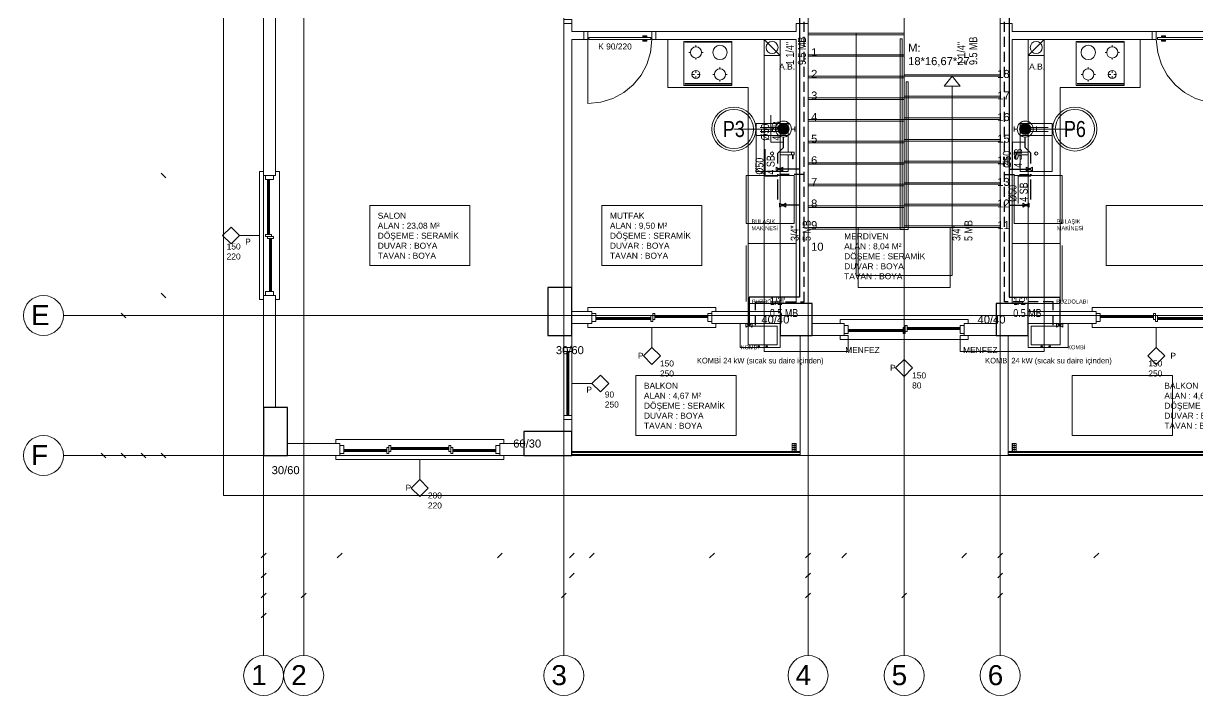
# Model space of a CAD drawing. Header units: centimetres. Extents: x -1224 to 6601, y -5301 to -1283.
# Drawn here: x 3476 to 4942, y -3348 to -2508 of the extents above; entities that cross this region are included whole.
import ezdxf
from ezdxf.enums import TextEntityAlignment as Align

# ---------------------------------------------------------------- set-up
doc = ezdxf.new("R2010")
doc.units = ezdxf.units.CM
doc.linetypes.add('ROTAS_BASMA', pattern=[18.75, 12.5, -6.25])
doc.linetypes.add('ROTAS_PISSU', pattern=[45, 25, -6, 0, -6, 2, -6])
for name, color, linetype, lineweight in [('ROTAS-MIMARI', 8, 'Continuous', 13), ('ROTAS-MIMARI-YAZI', 8, 'Continuous', 13), ('ROTAS-SEMBOL-KILAVUZ', 9, 'Continuous', 9), ('ROTAS-SIHHI-CIHAZ-YAZI', 1, 'Continuous', 13), ('ROTAS-SIHHI-KOLON-NO', 1, 'Continuous', 18), ('ROTAS-SIHHI-PIS-SU', 6, 'ROTAS_PISSU', 30), ('ROTAS-SIHHI-PIS-SU-CAP', 211, 'Continuous', 18), ('ROTAS-SIHHI-SEMBOL', 1, 'Continuous', 18), ('ROTAS-SIHHI-SICAK-SU', 1, 'ROTAS_BASMA', 30), ('ROTAS-SIHHI-SOGUK-SU', 5, 'Continuous', 30), ('ROTAS-SIHHI-TEMIZ-SU-CAP', 101, 'Continuous', 18)]:
    doc.layers.add(name, color=color, linetype=linetype, lineweight=lineweight)
doc.layers.add('ROTAS-MIMARI-KOLON', color=8, linetype='Continuous')
doc.styles.add('ROTAS-YAZI', font='arial.ttf')

# ---------------------------------------------------------------- blocks, each defined once
blk = doc.blocks.new('ROTAS-S2-PS-CAP-U')
for p, q in [((0, 0), (0, 16)), ((0, 16), (34, 16))]:
    blk.add_line(p, q)
at = {"style": 'ROTAS-YAZI', "width": 0.8}
for tag, p in [('CAP', (2, 18)), ('SB', (2, 4))]:
    blk.add_attdef(tag, p, '', height=10, dxfattribs=at)
blk = doc.blocks.new('ROTAS-S2-PIS-KOLON')
h = blk.add_hatch(color=6)
edge = h.paths.add_edge_path()
edge.add_arc((0, 0), 7, 0, 360)
at = {"color": 30}
for p, q in [((-10, 0), (-14, 0)), ((10, 0), (14, 0))]:
    blk.add_line(p, q, dxfattribs=at)
at = {"color": 1}
for points in [[(-14, -3), (-14, 3)], [(14, -3), (14, 3)]]:
    blk.add_lwpolyline(points, dxfattribs=at)
at = {"color": 30}
blk.add_circle((0, 0), 10, dxfattribs=at)
at = {"color": 6}
blk.add_circle((0, 0), 7, dxfattribs=at)
at = {"style": 'ROTAS-YAZI', "flags": 1}
blk.add_attdef('NO', (0, 0), '', height=5, dxfattribs=at)
blk = doc.blocks.new('ROTAS-S2-KOLON-NO')
at = {"color": 1}
for radius in [27.5, 24.5]:
    blk.add_circle((0, 0), radius, dxfattribs=at)
at = {"color": 6, "style": 'ROTAS-YAZI', "width": 0.8}
blk.add_attdef('NO', text='', height=20, dxfattribs=at).set_placement((0, 0), align=Align.MIDDLE_CENTER)
blk = doc.blocks.new('ROTAS-S2-KURESEL-VANA')
blk.add_lwpolyline([(-4, -2.5), (4, 2.5), (4, -2.5), (-4, 2.5)], close=True)
blk.add_circle((0, 0), 1.2)
blk = doc.blocks.new('ROTAS-S2-TS-CAP2')
at = {"style": 'ROTAS-YAZI', "width": 0.8}
for tag, p in [('C1', (0, 15)), ('M1', (0, 0))]:
    blk.add_attdef(tag, p, '', height=10, dxfattribs=at)
blk = doc.blocks.new('ROTAS-S2-PS-CAP-UL')
for p, q in [((0, 16), (-34, 16)), ((0, 0), (0, 16))]:
    blk.add_line(p, q)
at = {"style": 'ROTAS-YAZI', "width": 0.8}
for tag, p in [('CAP', (-32, 18)), ('SB', (-32, 4))]:
    blk.add_attdef(tag, p, '', height=10, dxfattribs=at)

msp = doc.modelspace()

# ---------------------------------------------------------------- linework, layer by layer
at = {"layer": 'ROTAS-MIMARI'}
for points in [[(3775.7, -1333.1), (3775.7, -3298.1)], [(3825.7, -1333.1), (3825.7, -3298.1)], [(4150.7, -1333.1), (4150.7, -3298.1)], [(4455.7, -1333.1), (4455.7, -3298.1)], [(4575.7, -1333.1), (4575.7, -3298.1)], [(4695.7, -1333.1), (4695.7, -3298.1)], [(3775.7, -2698.1), (3775.7, -2403.1)], [(3790.7, -2698.1), (3790.7, -2403.1)], [(4150.7, -2838.1), (4150.7, -2508.1)], [(4160.7, -2508.1), (4150.7, -2508.1)], [(4160.7, -2518.1), (4160.7, -2508.1)], [(4175.7, -2518.1), (4160.7, -2518.1)], [(4175.7, -2528.1), (4175.7, -2518.1)], [(4180.7, -2518.1), (4260.7, -2518.1)], [(4440.7, -2518.1), (4265.7, -2518.1)], [(4265.7, -2528.1), (4265.7, -2518.1)], [(4440.7, -2508.1), (4440.7, -2518.1)], [(4440.7, -2508.1), (4455.7, -2508.1)], [(4455.7, -2508.1), (4455.7, -2858.1)], [(4455.7, -2520.1), (4575.7, -2520.1)], [(4455.7, -2522.1), (4575.7, -2522.1)], [(4515.7, -2520.1), (4515.7, -2823.1), (4635.7, -2823.1), (4635.7, -2586.6)], [(4575.7, -2520.1), (4575.7, -2763.1)], [(4695.7, -2508.1), (4695.7, -2858.1)], [(4695.7, -2508.1), (4710.7, -2508.1)], [(4710.7, -2508.1), (4710.7, -2518.1)], [(4710.7, -2518.1), (4885.7, -2518.1)], [(4885.7, -2528.1), (4885.7, -2518.1)], [(4970.7, -2518.1), (4890.7, -2518.1)], [(4160.7, -2838.1), (4160.7, -2528.1)], [(4175.7, -2528.1), (4160.7, -2528.1)], [(4180.7, -2528.1), (4180.7, -2608.1)], [(4180.7, -2608.1), (4196.9, -2606.5), (4211.9, -2601.8), (4225.5, -2594.4), (4237.3, -2584.7), (4247.1, -2572.8), (4254.4, -2559.2), (4259.1, -2544.2), (4260.7, -2528.1)], [(4440.7, -2528.1), (4265.7, -2528.1)], [(4280.7, -2528.1), (4280.7, -2588.1), (4380.7, -2588.1), (4380.7, -2883.1)], [(4359.7, -2531.6), (4301.7, -2531.6)], [(4315.7, -2537.3), (4315.7, -2535.3)], [(4400.7, -2528.1), (4420.7, -2548.1)], [(4440.7, -2528.1), (4440.7, -2858.1)], [(4710.7, -2528.1), (4710.7, -2858.1)], [(4710.7, -2528.1), (4885.7, -2528.1)], [(4750.7, -2528.1), (4730.7, -2548.1)], [(4870.7, -2528.1), (4870.7, -2588.1), (4770.7, -2588.1), (4770.7, -2883.1)], [(4791.7, -2531.6), (4849.7, -2531.6)], [(4835.7, -2537.3), (4835.7, -2535.3)], [(4970.7, -2608.1), (4954.6, -2606.5), (4939.6, -2601.8), (4926, -2594.4), (4914.2, -2584.7), (4904.4, -2572.8), (4897, -2559.2), (4892.4, -2544.2), (4890.7, -2528.1)], [(4308.7, -2544.3), (4306.7, -2544.3)], [(4315.7, -2551.3), (4315.7, -2553.3)], [(4322.7, -2544.3), (4324.7, -2544.3)], [(4455.7, -2547.1), (4575.7, -2547.1)], [(4455.7, -2549.1), (4575.7, -2549.1)], [(4828.7, -2544.3), (4826.7, -2544.3)], [(4835.7, -2551.3), (4835.7, -2553.3)], [(4842.7, -2544.3), (4844.7, -2544.3)], [(4345.7, -2564.8), (4345.7, -2562.8)], [(4805.7, -2564.8), (4805.7, -2562.8)], [(4310.7, -2571.8), (4313.7, -2571.8)], [(4315.7, -2569.8), (4315.7, -2566.8)], [(4315.7, -2576.8), (4315.7, -2573.8)], [(4317.7, -2571.8), (4320.7, -2571.8)], [(4338.7, -2571.8), (4336.7, -2571.8)], [(4345.7, -2578.8), (4345.7, -2580.8)], [(4352.7, -2571.8), (4354.7, -2571.8)], [(4455.7, -2574.1), (4575.7, -2574.1)], [(4455.7, -2576.1), (4575.7, -2576.1)], [(4575.7, -2572.1), (4695.7, -2572.1)], [(4575.7, -2574.1), (4695.7, -2574.1)], [(4625.7, -2586.6), (4635.7, -2574.1), (4645.7, -2586.6), (4625.7, -2586.6)], [(4798.7, -2571.8), (4796.7, -2571.8)], [(4805.7, -2578.8), (4805.7, -2580.8)], [(4812.7, -2571.8), (4814.7, -2571.8)], [(4833.7, -2571.8), (4830.7, -2571.8)], [(4835.7, -2569.8), (4835.7, -2566.8)], [(4835.7, -2576.8), (4835.7, -2573.8)], [(4840.7, -2571.8), (4837.7, -2571.8)], [(4301.7, -2583.1), (4359.7, -2583.1)], [(4301.7, -2584.6), (4359.7, -2584.6)], [(4849.7, -2583.1), (4791.7, -2583.1)], [(4849.7, -2584.6), (4791.7, -2584.6)], [(4455.7, -2601.1), (4575.7, -2601.1)], [(4455.7, -2603.1), (4575.7, -2603.1)], [(4575.7, -2599.1), (4695.7, -2599.1)], [(4575.7, -2601.1), (4695.7, -2601.1)], [(4390.7, -2633.1), (4390.7, -2693.1)], [(4390.7, -2633.1), (4430.7, -2633.1)], [(4395.7, -2638.1), (4425.7, -2638.1)], [(4430.7, -2633.1), (4430.7, -2669.1)], [(4455.7, -2628.1), (4575.7, -2628.1)], [(4455.7, -2630.1), (4575.7, -2630.1)], [(4575.7, -2626.1), (4695.7, -2626.1)], [(4575.7, -2628.1), (4695.7, -2628.1)], [(4720.7, -2633.1), (4720.7, -2669.1)], [(4760.7, -2633.1), (4720.7, -2633.1)], [(4755.7, -2638.1), (4725.7, -2638.1)], [(4760.7, -2633.1), (4760.7, -2693.1)], [(4390.7, -2648.1), (4430.7, -2648.1)], [(4395.7, -2643.1), (4425.7, -2643.1)], [(4575.7, -2653.1), (4695.7, -2653.1)], [(4760.7, -2648.1), (4720.7, -2648.1)], [(4755.7, -2643.1), (4725.7, -2643.1)], [(4455.7, -2655.1), (4575.7, -2655.1)], [(4455.7, -2657.1), (4575.7, -2657.1)], [(4575.7, -2655.1), (4695.7, -2655.1)], [(4438.2, -2669.1), (4420.7, -2669.1)], [(4420.7, -2669.1), (4420.7, -2672.1)], [(4438.2, -2672.1), (4420.7, -2672.1)], [(4430.7, -2672.1), (4430.7, -2693.1)], [(4435.2, -2669.1), (4435.2, -2672.1)], [(4436.2, -2672.1), (4436.2, -2677.1)], [(4436.2, -2677.1), (4437.2, -2677.1)], [(4437.2, -2672.1), (4437.2, -2677.1)], [(4438.2, -2669.1), (4438.2, -2672.1)], [(4455.7, -2682.1), (4575.7, -2682.1)], [(4575.7, -2680.1), (4695.7, -2680.1)], [(4575.7, -2682.1), (4695.7, -2682.1)], [(4713.2, -2669.1), (4730.7, -2669.1)], [(4713.2, -2669.1), (4713.2, -2672.1)], [(4713.2, -2672.1), (4730.7, -2672.1)], [(4714.2, -2672.1), (4714.2, -2677.1)], [(4715.2, -2677.1), (4714.2, -2677.1)], [(4715.2, -2672.1), (4715.2, -2677.1)], [(4716.2, -2669.1), (4716.2, -2672.1)], [(4720.7, -2672.1), (4720.7, -2693.1)], [(4730.7, -2669.1), (4730.7, -2672.1)], [(3647.7, -2695.1), (3653.7, -2701.1)], [(3653.7, -2701.1), (3647.7, -2695.1)], [(3775.7, -2853.1), (3770.7, -2853.1), (3770.7, -2693.1), (3775.7, -2693.1)], [(3790.7, -2698.1), (3775.7, -2698.1)], [(3790.7, -2853.1), (3795.7, -2853.1), (3795.7, -2693.1), (3790.7, -2693.1)], [(4390.7, -2693.1), (4430.7, -2693.1)], [(4455.7, -2684.1), (4575.7, -2684.1)], [(4760.7, -2693.1), (4720.7, -2693.1)], [(3780.7, -2771.8), (3780.7, -2703.1)], [(3781.7, -2771.8), (3781.7, -2703.1)], [(3782.2, -2771.8), (3782.2, -2703.1)], [(3783.2, -2771.8), (3783.2, -2703.1)], [(4455.7, -2709.1), (4575.7, -2709.1)], [(4455.7, -2711.1), (4575.7, -2711.1)], [(4575.7, -2707.1), (4695.7, -2707.1)], [(4575.7, -2709.1), (4695.7, -2709.1)], [(3908.2, -2735.6), (3908.2, -2810.6), (4033.2, -2810.6), (4033.2, -2735.6), (3908.2, -2735.6)], [(4198.2, -2735.6), (4198.2, -2810.6), (4323.2, -2810.6), (4323.2, -2735.6), (4198.2, -2735.6)], [(4455.7, -2736.1), (4575.7, -2736.1)], [(4455.7, -2738.1), (4575.7, -2738.1)], [(4575.7, -2734.1), (4695.7, -2734.1)], [(4575.7, -2736.1), (4695.7, -2736.1)], [(4953.2, -2735.6), (4953.2, -2810.6), (4828.2, -2810.6), (4828.2, -2735.6), (4953.2, -2735.6)], [(4455.7, -2763.1), (4575.7, -2763.1)], [(4455.7, -2765.1), (4575.7, -2765.1)], [(4575.7, -2761.1), (4695.7, -2761.1)], [(4575.7, -2763.1), (4695.7, -2763.1)], [(3770.7, -2773.1), (3745.7, -2773.1)], [(3783.2, -2843.1), (3783.2, -2776.8)], [(3784.2, -2843.1), (3784.2, -2776.8)], [(3784.7, -2843.1), (3784.7, -2776.8)], [(3785.7, -2843.1), (3785.7, -2776.8)], [(4378.2, -2785.6), (4378.2, -2855.6)], [(4440.7, -2783.1), (4380.7, -2783.1)], [(4710.7, -2783.1), (4770.7, -2783.1)], [(4773.2, -2785.6), (4773.2, -2855.6)], [(3647.7, -2845.1), (3653.7, -2851.1)], [(3653.7, -2851.1), (3647.7, -2845.1)], [(3775.7, -2988.1), (3775.7, -2848.1)], [(3790.7, -2848.1), (3775.7, -2848.1)], [(3790.7, -2988.1), (3790.7, -2848.1)], [(4420.7, -2858.1), (4380.7, -2858.1)], [(4730.7, -2858.1), (4770.7, -2858.1)], [(3525.7, -2873.1), (5625.7, -2873.1)], [(3597.7, -2870.1), (3603.7, -2876.1)], [(3603.7, -2876.1), (3597.7, -2870.1)], [(4160.7, -2868.1), (4185.7, -2868.1)], [(4340.7, -2868.1), (4340.7, -2863.1), (4180.7, -2863.1), (4180.7, -2868.1)], [(4185.7, -2868.1), (4185.7, -2883.1)], [(4330.7, -2873.1), (4264.5, -2873.1)], [(4330.7, -2874.1), (4264.5, -2874.1)], [(4335.7, -2868.1), (4420.7, -2868.1)], [(4335.7, -2868.1), (4335.7, -2883.1)], [(4730.7, -2868.1), (4815.7, -2868.1)], [(4810.7, -2868.1), (4810.7, -2863.1), (4970.7, -2863.1), (4970.7, -2868.1)], [(4815.7, -2868.1), (4815.7, -2883.1)], [(4820.7, -2873.1), (4887, -2873.1)], [(4820.7, -2874.1), (4887, -2874.1)], [(4160.7, -2883.1), (4185.7, -2883.1)], [(4340.7, -2883.1), (4340.7, -2888.1), (4180.7, -2888.1), (4180.7, -2883.1)], [(4259.5, -2875.6), (4190.7, -2875.6)], [(4259.5, -2876.6), (4190.7, -2876.6)], [(4259.5, -2877.1), (4190.7, -2877.1)], [(4259.5, -2878.1), (4190.7, -2878.1)], [(4260.7, -2888.1), (4260.7, -2913.1)], [(4330.7, -2874.6), (4264.5, -2874.6)], [(4330.7, -2875.6), (4264.5, -2875.6)], [(4335.7, -2883.1), (4420.7, -2883.1)], [(4460.7, -2883.1), (4500.7, -2883.1)], [(4655.7, -2883.1), (4655.7, -2878.1), (4495.7, -2878.1), (4495.7, -2883.1)], [(4500.7, -2883.1), (4500.7, -2898.1)], [(4645.7, -2888.1), (4579.5, -2888.1)], [(4650.7, -2883.1), (4690.7, -2883.1)], [(4650.7, -2883.1), (4650.7, -2898.1)], [(4730.7, -2883.1), (4815.7, -2883.1)], [(4810.7, -2883.1), (4810.7, -2888.1), (4970.7, -2888.1), (4970.7, -2883.1)], [(4820.7, -2874.6), (4887, -2874.6)], [(4820.7, -2875.6), (4887, -2875.6)], [(4890.7, -2888.1), (4890.7, -2913.1)], [(4892, -2875.6), (4960.7, -2875.6)], [(4892, -2876.6), (4960.7, -2876.6)], [(4892, -2877.1), (4960.7, -2877.1)], [(4892, -2878.1), (4960.7, -2878.1)], [(4150.7, -2913.1), (4150.7, -2898.1)], [(4160.7, -2913.1), (4160.7, -2898.1)], [(4445.7, -2898.1), (4445.7, -3048.1)], [(4455.7, -3048.1), (4455.7, -2898.1)], [(4460.7, -2898.1), (4505.7, -2898.1)], [(4655.7, -2898.1), (4655.7, -2903.1), (4495.7, -2903.1), (4495.7, -2898.1)], [(4574.5, -2890.6), (4505.7, -2890.6)], [(4574.5, -2891.6), (4505.7, -2891.6)], [(4574.5, -2892.1), (4505.7, -2892.1)], [(4574.5, -2893.1), (4505.7, -2893.1)], [(4575.7, -2903.1), (4575.7, -2928.1)], [(4645.7, -2889.1), (4579.5, -2889.1)], [(4645.7, -2889.6), (4579.5, -2889.6)], [(4645.7, -2890.6), (4579.5, -2890.6)], [(4650.7, -2898.1), (4690.7, -2898.1)], [(4695.7, -2898.1), (4695.7, -3048.1)], [(4705.7, -2898.1), (4705.7, -3048.1)], [(4160.7, -2913.1), (4150.7, -2913.1)], [(4150.7, -2998.1), (4150.7, -2918.1)], [(4154.5, -2918.1), (4154.5, -2998.1)], [(4155.5, -2918.1), (4155.5, -2998.1)], [(4156, -2918.1), (4156, -2998.1)], [(4157, -2918.1), (4157, -2998.1)], [(4160.7, -2998.1), (4160.7, -2918.1)], [(4160.7, -2958.1), (4185.7, -2958.1)], [(4240.7, -2948.1), (4240.7, -3023.1), (4365.7, -3023.1), (4365.7, -2948.1), (4240.7, -2948.1)], [(4910.7, -2948.1), (4910.7, -3023.1), (4785.7, -3023.1), (4785.7, -2948.1), (4910.7, -2948.1)], [(4150.7, -3018.1), (4150.7, -3003.1)], [(4160.7, -3003.1), (4150.7, -3003.1)], [(4160.7, -3018.1), (4160.7, -3003.1)], [(3805.7, -3033.1), (3870.7, -3033.1)], [(4075.7, -3033.1), (4075.7, -3028.1), (3865.7, -3028.1), (3865.7, -3033.1)], [(3870.7, -3033.1), (3870.7, -3048.1)], [(4070.7, -3033.1), (4100.7, -3033.1)], [(4070.7, -3033.1), (4070.7, -3048.1)], [(4436, -3033.1), (4436, -3043.1)], [(4438.2, -3033.1), (4438.2, -3043.1)], [(4440.5, -3043.1), (4440.5, -3033.1)], [(4711, -3043.1), (4711, -3033.1)], [(4713.2, -3033.1), (4713.2, -3043.1)], [(4715.5, -3033.1), (4715.5, -3043.1)], [(3525.7, -3048.1), (5625.7, -3048.1)], [(3572.7, -3045.1), (3578.7, -3051.1)], [(3597.7, -3045.1), (3603.7, -3051.1)], [(3622.7, -3045.1), (3628.7, -3051.1)], [(3647.7, -3045.1), (3653.7, -3051.1)], [(3805.7, -3048.1), (3870.7, -3048.1)], [(4075.7, -3048.1), (4075.7, -3053.1), (3865.7, -3053.1), (3865.7, -3048.1)], [(3875.7, -3040.6), (3929.5, -3040.6)], [(3875.7, -3041.6), (3929.5, -3041.6)], [(3875.7, -3042.1), (3929.5, -3042.1)], [(3875.7, -3043.1), (3929.5, -3043.1)], [(4007, -3038.1), (3934.5, -3038.1)], [(4007, -3039.1), (3934.5, -3039.1)], [(4007, -3039.6), (3934.5, -3039.6)], [(4007, -3040.6), (3934.5, -3040.6)], [(4065.7, -3040.6), (4012, -3040.6)], [(4065.7, -3041.6), (4012, -3041.6)], [(4065.7, -3042.1), (4012, -3042.1)], [(4065.7, -3043.1), (4012, -3043.1)], [(4070.7, -3048.1), (4100.7, -3048.1)], [(4160.7, -3043.1), (4445.7, -3043.1)], [(4160.7, -3048.1), (4445.7, -3048.1)], [(4440.5, -3035.6), (4436, -3035.6)], [(4440.5, -3038.1), (4436, -3038.1)], [(4440.5, -3040.6), (4436, -3040.6)], [(4445.7, -3048.1), (4455.7, -3048.1)], [(4705.7, -3048.1), (4695.7, -3048.1)], [(4990.7, -3043.1), (4705.7, -3043.1)], [(4990.7, -3048.1), (4705.7, -3048.1)], [(4711, -3035.6), (4715.5, -3035.6)], [(4711, -3038.1), (4715.5, -3038.1)], [(4711, -3040.6), (4715.5, -3040.6)], [(3970.7, -3053.1), (3970.7, -3078.1)], [(3778.7, -3170.1), (3772.7, -3176.1)], [(3867.7, -3176.1), (3873.7, -3170.1)], [(3873.7, -3170.1), (3867.7, -3176.1)], [(4067.7, -3176.1), (4073.7, -3170.1)], [(4073.7, -3170.1), (4067.7, -3176.1)], [(4157.7, -3176.1), (4163.7, -3170.1)], [(4163.7, -3170.1), (4157.7, -3176.1)], [(4182.7, -3176.1), (4188.7, -3170.1)], [(4188.7, -3170.1), (4182.7, -3176.1)], [(4332.7, -3176.1), (4338.7, -3170.1)], [(4338.7, -3170.1), (4332.7, -3176.1)], [(4452.7, -3176.1), (4458.7, -3170.1)], [(4458.7, -3170.1), (4452.7, -3176.1)], [(4497.7, -3176.1), (4503.7, -3170.1)], [(4503.7, -3170.1), (4497.7, -3176.1)], [(4647.7, -3176.1), (4653.7, -3170.1)], [(4653.7, -3170.1), (4647.7, -3176.1)], [(4692.7, -3176.1), (4698.7, -3170.1)], [(4698.7, -3170.1), (4692.7, -3176.1)], [(4812.7, -3176.1), (4818.7, -3170.1)], [(4818.7, -3170.1), (4812.7, -3176.1)], [(3778.7, -3195.1), (3772.7, -3201.1)], [(4163.7, -3195.1), (4157.7, -3201.1)], [(4157.7, -3201.1), (4163.7, -3195.1)], [(4458.7, -3195.1), (4452.7, -3201.1)], [(4452.7, -3201.1), (4458.7, -3195.1)], [(4698.7, -3195.1), (4692.7, -3201.1)], [(4692.7, -3201.1), (4698.7, -3195.1)], [(3778.7, -3220.1), (3772.7, -3226.1)], [(3822.7, -3226.1), (3828.7, -3220.1)], [(3828.7, -3220.1), (3822.7, -3226.1)], [(4147.7, -3226.1), (4153.7, -3220.1)], [(4153.7, -3220.1), (4147.7, -3226.1)], [(4452.7, -3226.1), (4458.7, -3220.1)], [(4458.7, -3220.1), (4452.7, -3226.1)], [(4572.7, -3226.1), (4578.7, -3220.1)], [(4578.7, -3220.1), (4572.7, -3226.1)], [(4692.7, -3226.1), (4698.7, -3220.1)], [(4698.7, -3220.1), (4692.7, -3226.1)], [(3778.7, -3245.1), (3772.7, -3251.1)]]:
    msp.add_lwpolyline(points, dxfattribs=at)
for points in [[(3725.7, -1533.1), (5425.7, -1533.1), (5425.7, -3098.1), (3725.7, -3098.1), (3725.7, -1533.1)], [(4150.7, -2508.1), (4160.7, -2508.1), (4160.7, -2503.1), (4150.7, -2503.1), (4150.7, -2508.1)], [(4175.7, -2528.1), (4175.7, -2518.1), (4180.7, -2518.1), (4180.7, -2528.1), (4175.7, -2528.1)], [(4265.7, -2528.1), (4265.7, -2518.1), (4260.7, -2518.1), (4260.7, -2528.1), (4265.7, -2528.1)], [(4885.7, -2528.1), (4885.7, -2518.1), (4890.7, -2518.1), (4890.7, -2528.1), (4885.7, -2528.1)], [(4182, -2525.6), (4259.5, -2525.6), (4259.5, -2528.1), (4182, -2528.1), (4182, -2525.6)], [(4249.5, -2523.6), (4249.5, -2524.6), (4254.5, -2524.6), (4254.5, -2523.6), (4249.5, -2523.6)], [(4249.5, -2530.1), (4249.5, -2529.1), (4254.5, -2529.1), (4254.5, -2530.1), (4249.5, -2530.1)], [(4360.7, -2530.6), (4300.7, -2530.6), (4300.7, -2585.6), (4360.7, -2585.6), (4360.7, -2530.6)], [(4420.7, -2548.1), (4400.7, -2548.1), (4400.7, -2528.1), (4420.7, -2528.1), (4420.7, -2548.1)], [(4580.7, -2581.1), (4578.2, -2581.1), (4578.2, -2763.1), (4573.2, -2763.1), (4573.2, -2527.1), (4570.7, -2527.1), (4570.7, -2765.6), (4580.7, -2765.6), (4580.7, -2581.1)], [(4730.7, -2548.1), (4750.7, -2548.1), (4750.7, -2528.1), (4730.7, -2528.1), (4730.7, -2548.1)], [(4790.7, -2530.6), (4850.7, -2530.6), (4850.7, -2585.6), (4790.7, -2585.6), (4790.7, -2530.6)], [(4969.5, -2525.6), (4892, -2525.6), (4892, -2528.1), (4969.5, -2528.1), (4969.5, -2525.6)], [(4902, -2523.6), (4902, -2524.6), (4897, -2524.6), (4897, -2523.6), (4902, -2523.6)], [(4902, -2530.1), (4902, -2529.1), (4897, -2529.1), (4897, -2530.1), (4902, -2530.1)], [(4420.7, -2898.1), (4505.7, -2898.1), (4505.7, -2918.1), (4400.7, -2918.1), (4400.7, -2548.1), (4420.7, -2548.1), (4420.7, -2898.1)], [(4730.7, -2898.1), (4645.7, -2898.1), (4645.7, -2918.1), (4750.7, -2918.1), (4750.7, -2548.1), (4730.7, -2548.1), (4730.7, -2898.1)], [(3778.2, -2703.1), (3788.2, -2703.1), (3788.2, -2698.1), (3778.2, -2698.1), (3778.2, -2703.1)], [(4378.2, -2698.1), (4438.2, -2698.1), (4438.2, -2758.1), (4378.2, -2758.1), (4378.2, -2698.1)], [(4773.2, -2698.1), (4713.2, -2698.1), (4713.2, -2758.1), (4773.2, -2758.1), (4773.2, -2698.1)], [(3745.7, -2773.1), (3735.1, -2762.5), (3724.5, -2773.1), (3735.1, -2783.7), (3745.7, -2773.1)], [(4518.2, -2763.1), (4518.2, -2838.1), (4633.2, -2838.1), (4633.2, -2763.1), (4518.2, -2763.1)], [(3778.2, -2774.3), (3785.7, -2774.3), (3785.7, -2771.8), (3778.2, -2771.8), (3778.2, -2774.3)], [(3780.7, -2776.8), (3788.2, -2776.8), (3788.2, -2774.3), (3780.7, -2774.3), (3780.7, -2776.8)], [(3778.2, -2848.1), (3788.2, -2848.1), (3788.2, -2843.1), (3778.2, -2843.1), (3778.2, -2848.1)], [(4190.7, -2880.6), (4190.7, -2870.6), (4185.7, -2870.6), (4185.7, -2880.6), (4190.7, -2880.6)], [(4262, -2880.6), (4262, -2873.1), (4259.5, -2873.1), (4259.5, -2880.6), (4262, -2880.6)], [(4264.5, -2878.1), (4264.5, -2870.6), (4262, -2870.6), (4262, -2878.1), (4264.5, -2878.1)], [(4335.7, -2880.6), (4335.7, -2870.6), (4330.7, -2870.6), (4330.7, -2880.6), (4335.7, -2880.6)], [(4815.7, -2880.6), (4815.7, -2870.6), (4820.7, -2870.6), (4820.7, -2880.6), (4815.7, -2880.6)], [(4887, -2878.1), (4887, -2870.6), (4889.5, -2870.6), (4889.5, -2878.1), (4887, -2878.1)], [(4889.5, -2880.6), (4889.5, -2873.1), (4892, -2873.1), (4892, -2880.6), (4889.5, -2880.6)], [(4420.7, -2913.1), (4420.7, -2883.1), (4370.7, -2883.1), (4370.7, -2913.1), (4420.7, -2913.1)], [(4417.2, -2909.6), (4417.2, -2886.6), (4380.7, -2886.6), (4380.7, -2909.6), (4417.2, -2909.6)], [(4505.7, -2895.6), (4505.7, -2885.6), (4500.7, -2885.6), (4500.7, -2895.6), (4505.7, -2895.6)], [(4577, -2895.6), (4577, -2888.1), (4574.5, -2888.1), (4574.5, -2895.6), (4577, -2895.6)], [(4579.5, -2893.1), (4579.5, -2885.6), (4577, -2885.6), (4577, -2893.1), (4579.5, -2893.1)], [(4650.7, -2895.6), (4650.7, -2885.6), (4645.7, -2885.6), (4645.7, -2895.6), (4650.7, -2895.6)], [(4730.7, -2913.1), (4730.7, -2883.1), (4780.7, -2883.1), (4780.7, -2913.1), (4730.7, -2913.1)], [(4734.2, -2909.6), (4734.2, -2886.6), (4770.7, -2886.6), (4770.7, -2909.6), (4734.2, -2909.6)], [(4150.7, -2913.1), (4160.7, -2913.1), (4160.7, -2918.1), (4150.7, -2918.1), (4150.7, -2913.1)], [(4260.7, -2913.1), (4250.1, -2923.7), (4260.7, -2934.3), (4271.3, -2923.7), (4260.7, -2913.1)], [(4890.7, -2913.1), (4901.3, -2923.7), (4890.7, -2934.3), (4880.1, -2923.7), (4890.7, -2913.1)], [(4575.7, -2928.1), (4565.1, -2938.7), (4575.7, -2949.3), (4586.3, -2938.7), (4575.7, -2928.1)], [(4185.7, -2958.1), (4196.3, -2947.5), (4206.9, -2958.1), (4196.3, -2968.7), (4185.7, -2958.1)], [(4150.7, -2998.1), (4160.7, -2998.1), (4160.7, -3003.1), (4150.7, -3003.1), (4150.7, -2998.1)], [(4440.7, -3033.1), (4435.7, -3033.1), (4435.7, -3043.1), (4440.7, -3043.1), (4440.7, -3033.1)], [(4710.7, -3033.1), (4715.7, -3033.1), (4715.7, -3043.1), (4710.7, -3043.1), (4710.7, -3033.1)], [(3875.7, -3035.6), (3875.7, -3045.6), (3870.7, -3045.6), (3870.7, -3035.6), (3875.7, -3035.6)], [(3929.5, -3038.1), (3929.5, -3045.6), (3932, -3045.6), (3932, -3038.1), (3929.5, -3038.1)], [(3932, -3035.6), (3932, -3043.1), (3934.5, -3043.1), (3934.5, -3035.6), (3932, -3035.6)], [(4009.5, -3035.6), (4009.5, -3043.1), (4007, -3043.1), (4007, -3035.6), (4009.5, -3035.6)], [(4012, -3038.1), (4012, -3045.6), (4009.5, -3045.6), (4009.5, -3038.1), (4012, -3038.1)], [(4070.7, -3035.6), (4070.7, -3045.6), (4065.7, -3045.6), (4065.7, -3035.6), (4070.7, -3035.6)], [(4445.7, -3044.3), (4160.7, -3044.3), (4160.7, -3046.8), (4445.7, -3046.8), (4445.7, -3044.3)], [(4990.7, -3044.3), (4705.7, -3044.3), (4705.7, -3046.8), (4990.7, -3046.8), (4990.7, -3044.3)], [(3970.7, -3078.1), (3960.1, -3088.7), (3970.7, -3099.3), (3981.3, -3088.7), (3970.7, -3078.1)]]:
    msp.add_lwpolyline(points, close=True, dxfattribs=at)
for centre, radius in [((4345.7, -2544.3), 9), ((4410.7, -2538.1), 7.5), ((4740.7, -2538.1), 7.5), ((4805.7, -2544.3), 9), ((4315.7, -2544.3), 7), ((4835.7, -2544.3), 7), ((4345.7, -2571.8), 7), ((4805.7, -2571.8), 7), ((4315.7, -2571.8), 5), ((4835.7, -2571.8), 5), ((4410.7, -2670.6), 2), ((4740.7, -2670.6), 2), ((3500.7, -2873.1), 25), ((4394, -2911.3), 1), ((4404, -2911.3), 1), ((4747.5, -2911.3), 1), ((4757.5, -2911.3), 1), ((3500.7, -3048.1), 25), ((3775.7, -3323.1), 25), ((3825.7, -3323.1), 25), ((4150.7, -3323.1), 25), ((4455.7, -3323.1), 25), ((4575.7, -3323.1), 25), ((4695.7, -3323.1), 25)]:
    msp.add_circle(centre, radius, dxfattribs=at)
at = {"layer": 'ROTAS-MIMARI-KOLON'}
for points in [[(4130.7, -2898.1), (4160.7, -2898.1), (4160.7, -2838.1), (4130.7, -2838.1), (4130.7, -2898.1)], [(4420.7, -2898.1), (4460.7, -2898.1), (4460.7, -2858.1), (4420.7, -2858.1), (4420.7, -2898.1)], [(4690.7, -2898.1), (4730.7, -2898.1), (4730.7, -2858.1), (4690.7, -2858.1), (4690.7, -2898.1)], [(3775.7, -3048.1), (3805.7, -3048.1), (3805.7, -2988.1), (3775.7, -2988.1), (3775.7, -3048.1)], [(4160.7, -3048.1), (4160.7, -3018.1), (4100.7, -3018.1), (4100.7, -3048.1), (4160.7, -3048.1)]]:
    msp.add_lwpolyline(points, close=True, dxfattribs=at)
at = {"layer": 'ROTAS-SEMBOL-KILAVUZ'}
for p, q in [((4425, -2640), (4363, -2640)), ((4727, -2640), (4789, -2640))]:
    msp.add_line(p, q, dxfattribs=at)
at = {"layer": 'ROTAS-SIHHI-PIS-SU'}
for points in [[(4418, -2670), (4425, -2663), (4425, -2650)], [(4734, -2670), (4727, -2663), (4727, -2650)], [(4418, -2728), (4418, -2670)], [(4734, -2728), (4734, -2670)]]:
    msp.add_lwpolyline(points, dxfattribs=at)
at = {"layer": 'ROTAS-SIHHI-SICAK-SU'}
for points in [[(4390, -2885), (4390, -2856), (4451, -2856), (4451, -2412), (4413, -2412), (4413, -2352), (4451, -2352), (4451, -2174), (4400, -2174), (4400, -2042), (4438, -2042), (4438, -1969), (4453, -1969)], [(4762, -2885), (4762, -2856), (4701, -2856), (4701, -2412), (4739, -2412), (4739, -2352), (4701, -2352), (4701, -2174), (4752, -2174), (4752, -2042), (4714, -2042), (4714, -1969), (4699, -1969)], [(4451, -2697), (4420, -2697)], [(4701, -2697), (4732, -2697)]]:
    msp.add_lwpolyline(points, dxfattribs=at)
at = {"layer": 'ROTAS-SIHHI-SOGUK-SU'}
for points in [[(4445, -2448), (4445, -2850), (4382, -2850), (4382, -2885)], [(4707, -2448), (4707, -2850), (4770, -2850), (4770, -2885)], [(4445, -2690), (4420, -2690)], [(4707, -2690), (4732, -2690)], [(4445, -2735), (4424, -2735)], [(4707, -2735), (4728, -2735)]]:
    msp.add_lwpolyline(points, dxfattribs=at)

# ---------------------------------------------------------------- block references
at = {"layer": 'ROTAS-SIHHI-KOLON-NO'}
for p, values in [((4363, -2640), {'NO': 'P3'}), ((4789, -2640), {'NO': 'P6'})]:
    msp.add_blockref('ROTAS-S2-KOLON-NO', p, dxfattribs=at).add_auto_attribs(values)
at = {"layer": 'ROTAS-SIHHI-PIS-SU-CAP', "rotation": 90}
for name, p in [('ROTAS-S2-PS-CAP-U', (4425, -2656.5)), ('ROTAS-S2-PS-CAP-U', (4418, -2699)), ('ROTAS-S2-PS-CAP-UL', (4727, -2656.5)), ('ROTAS-S2-PS-CAP-UL', (4734, -2699))]:
    msp.add_blockref(name, p, dxfattribs=at).add_auto_attribs({'CAP': 'Ø50', 'SB': '4 SB'})
at = {"layer": 'ROTAS-SIHHI-SEMBOL'}
for name, p in [('ROTAS-S2-PIS-KOLON', (4425, -2640)), ('ROTAS-S2-PIS-KOLON', (4727, -2640)), ('ROTAS-S2-KURESEL-VANA', (4420, -2690)), ('ROTAS-S2-KURESEL-VANA', (4732, -2690)), ('ROTAS-S2-KURESEL-VANA', (4424, -2735)), ('ROTAS-S2-KURESEL-VANA', (4728, -2735)), ('ROTAS-S2-KURESEL-VANA', (4382, -2885)), ('ROTAS-S2-KURESEL-VANA', (4770, -2885))]:
    msp.add_blockref(name, p, dxfattribs=at)
at = {"layer": 'ROTAS-SIHHI-TEMIZ-SU-CAP', "rotation": 90}
for p, values in [((4453, -2560), {'C1': '1 1/4"', 'M1': '9.5 MB'}), ((4667, -2560), {'C1': '1 1/4"', 'M1': '9.5 MB'}), ((4459, -2780), {'C1': '3/4"', 'M1': '5 MB'}), ((4661, -2780), {'C1': '3/4"', 'M1': '5 MB'})]:
    msp.add_blockref('ROTAS-S2-TS-CAP2', p, dxfattribs=at).add_auto_attribs(values)
at = {"layer": 'ROTAS-SIHHI-TEMIZ-SU-CAP'}
for p in [(4408, -2875), (4712, -2875)]:
    msp.add_blockref('ROTAS-S2-TS-CAP2', p, dxfattribs=at).add_auto_attribs({'C1': '1/2"', 'M1': '0.5 MB'})

# ---------------------------------------------------------------- texts
at = {"layer": 'ROTAS-MIMARI-YAZI', "attachment_point": 1, "style": 'ROTAS-YAZI'}
for s, insert, char_height in [('K 90/220', (4193.6, -2533.1), 7.5), ('M: \\P18*16,67*27', (4580.7, -2533.5), 10), ('1', (4459.5, -2539.1), 10), ('A.B.', (4419.6, -2558.2), 7.5), ('2', (4459.5, -2566.1), 10), ('18', (4692, -2566.1), 10), ('A.B.', (4731.9, -2558.2), 7.5), ('3', (4459.5, -2593.1), 10), ('17', (4692, -2593.1), 10), ('4', (4459.5, -2620.1), 10), ('16', (4692, -2620.1), 10), ('5', (4459.5, -2647.1), 10), ('15', (4692, -2647.1), 10), ('6', (4459.5, -2674.1), 10), ('14', (4692, -2674.1), 10), ('7', (4459.5, -2701.1), 10), ('13', (4692, -2701.1), 10), ('8', (4459.5, -2728.1), 10), ('12', (4692, -2728.1), 10), ('SALON\\PALAN : 23,08 M² \\PDÖŞEME : SERAMİK\\PDUVAR : BOYA \\PTAVAN : BOYA', (3918.2, -2744.6), 7.5), ('MUTFAK\\PALAN : 9,50 M² \\PDÖŞEME : SERAMİK\\PDUVAR : BOYA \\PTAVAN : BOYA', (4208.2, -2744.6), 7.5), ('BULAŞIK\\PMAKİNESİ', (4385.1, -2753.1), 5), ('9', (4459.5, -2755.1), 10), ('11', (4692, -2755.1), 10), ('BULAŞIK\\PMAKİNESİ', (4766.4, -2753.1), 5), ('MERDİVEN\\PALAN : 8,04 M² \\PDÖŞEME : SERAMİK\\PDUVAR : BOYA \\PTAVAN : BOYA', (4500.8, -2770.3), 7.5), ('150\\P220', (3729.5, -2783.1), 7.5), ('P', (3752.7, -2777.1), 7.5), ('10', (4459.5, -2782.1), 10), ('BUZDOLABI', (4385.7, -2853.1), 5), ('BUZDOLABI', (4765.7, -2853.1), 5), ('E', (3485.1, -2860.1), 25), ('40/40', (4397.4, -2873.1), 10), ('40/40', (4667.4, -2873.1), 10), ('30/60', (4140.7, -2911.4), 10), ('KOMBİ', (4371.8, -2910.3), 5), ('MENFEZ', (4502.1, -2912.6), 7.5), ('MENFEZ', (4649.4, -2912.6), 7.5), ('KOMBİ', (4779.6, -2910.3), 5), ('P', (4243.1, -2919.7), 7.5), ('150\\P250', (4270.7, -2929.3), 7.5), ('150\\P250', (4880.7, -2929.3), 7.5), ('P', (4908.3, -2919.7), 7.5), ('P', (4558.1, -2934.7), 7.5), ('150\\P80', (4585.7, -2944.3), 7.5), ('P', (4178.8, -2962.1), 7.5), ('BALKON\\PALAN : 4,67 M² \\PDÖŞEME : SERAMİK\\PDUVAR : BOYA \\PTAVAN : BOYA', (4250.7, -2957.1), 7.5), ('BALKON\\PALAN : 4,67 M² \\PDÖŞEME : SERAMİK\\PDUVAR : BOYA \\PTAVAN : BOYA', (4900.7, -2957.1), 7.5), ('90\\P250', (4201.9, -2968.1), 7.5), ('F', (3485.1, -3035.1), 25), ('60/30', (4087.4, -3028.1), 10), ('30/60', (3785.7, -3061.4), 10), ('P', (3953.1, -3084.7), 7.5), ('200\\P220', (3980.9, -3094.3), 7.5), ('1', (3760.1, -3310.1), 25), ('2', (3810.1, -3310.1), 25), ('3', (4135.1, -3310.1), 25), ('4', (4440.1, -3310.1), 25), ('5', (4560.1, -3310.1), 25), ('6', (4680.1, -3310.1), 25)]:
    msp.add_mtext(s, dxfattribs=dict(at, insert=insert, char_height=char_height))
at = {"layer": 'ROTAS-SIHHI-CIHAZ-YAZI', "style": 'ROTAS-YAZI', "width": 0.8}
for p in [(4396, -2926), (4756, -2926)]:
    msp.add_text('KOMBİ 24 kW (sıcak su daire içinden)', height=7, dxfattribs=at).set_placement(p, align=Align.TOP_CENTER)

doc.saveas('drawing.dxf')
